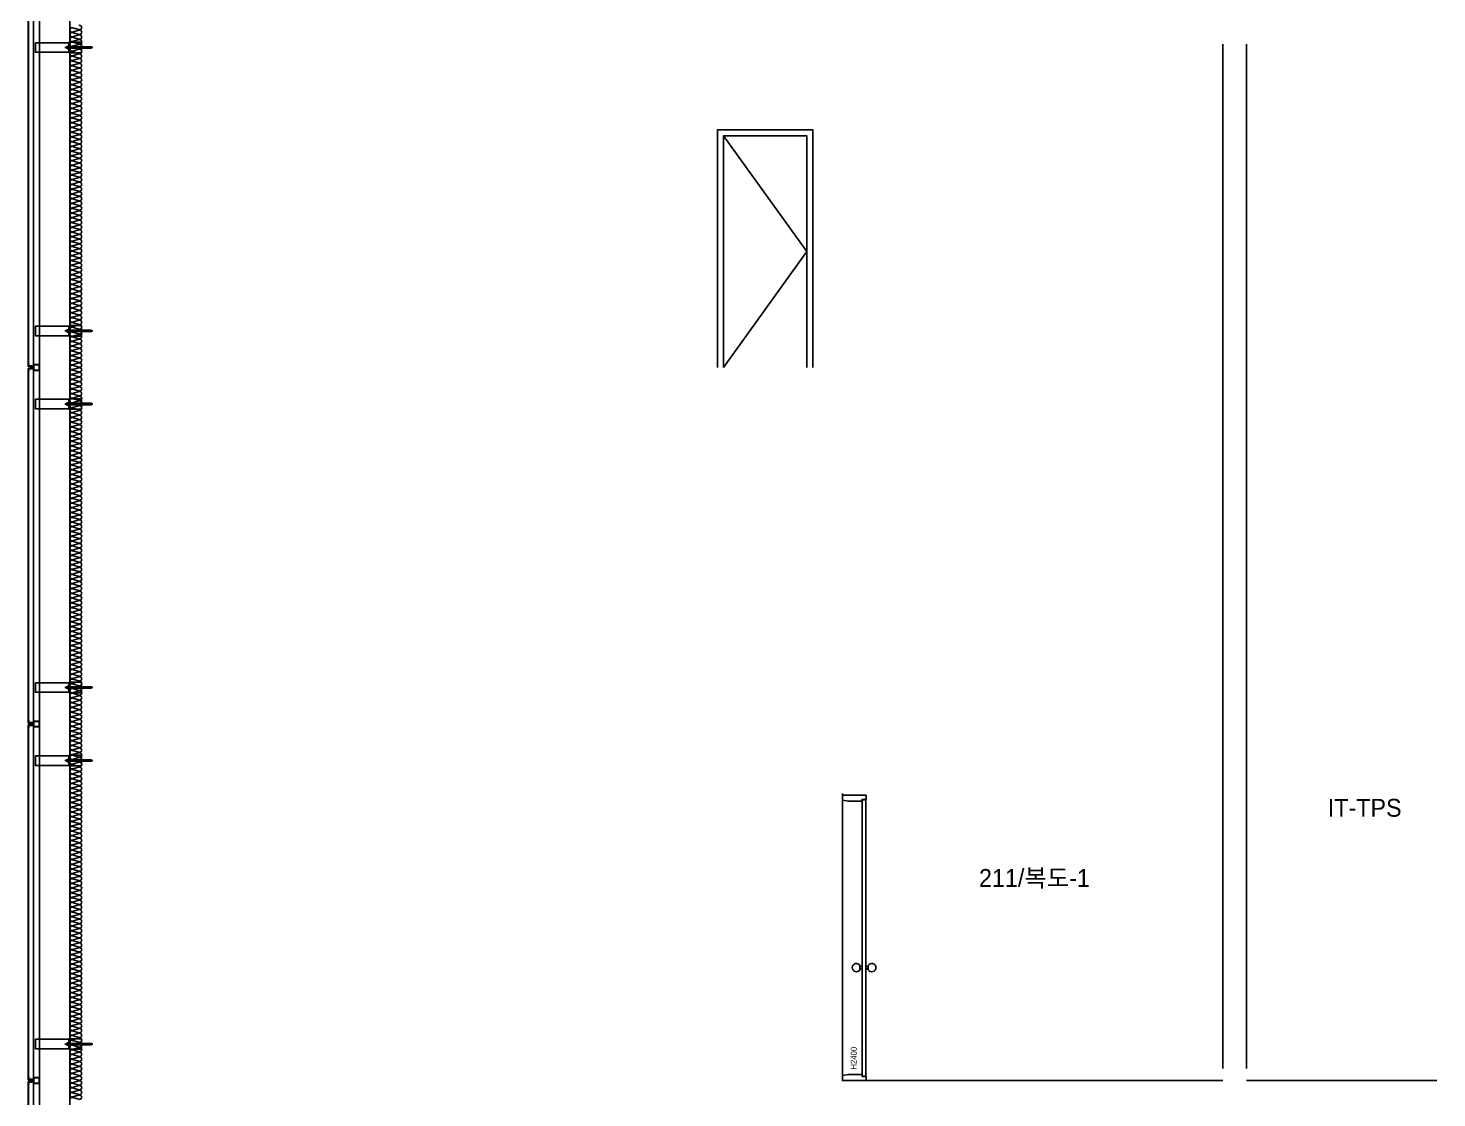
# Model space of a CAD drawing. Header units: millimetres. Extents: x -1320 to 172218, y -4077 to 50350.
# Drawn here: x 76350 to 88200, y 8605 to 17605 of the extents above; entities that cross this region are included whole.
import ezdxf
from ezdxf.enums import TextEntityAlignment as Align

# ---------------------------------------------------------------- set-up
doc = ezdxf.new("R2010")
doc.units = ezdxf.units.MM
doc.header["$LTSCALE"] = 60
for name, color, linetype in [('!A-BOLCK', 7, 'Continuous'), ('A-ELE-8', 8, 'Continuous'), ('A-ETC-8', 8, 'Continuous'), ('A-FIN', 6, 'Continuous'), ('A-FIN-STAIR', 6, 'Continuous'), ('A-WALL-D', 7, 'Continuous'), ('A-WID', 4, 'Continuous'), ('HAT', 8, 'Continuous'), ('INSUL', 8, 'Continuous'), ('ISL', 251, 'Continuous')]:
    doc.layers.add(name, color=color, linetype=linetype)
doc.layers.add('NOPLOT', color=191, linetype='Continuous', plot=False)
doc.layers.add('NOPLOT-TEXT', color=11, linetype='Continuous', plot=False)
doc.styles.add('Gtx', font='')
doc.styles.get('Gtx').set_extended_font_data('Dotum')

# ---------------------------------------------------------------- blocks, each defined once
blk = doc.blocks.new('A$C1A2D4F7E--')
at = {"layer": 'A-ELE-8', "ltscale": 20}
blk.add_line((0, 2358, 0), (0, 42), dxfattribs=at)
at = {"layer": 'A-WID'}
for p, q in [((147, 932), (147, 968)), ((147, 960), (167, 960)), ((217, 960), (197, 960)), ((217, 932), (217, 968)), ((147, 940), (167, 940)), ((217, 940), (197, 940))]:
    blk.add_line(p, q, dxfattribs=at)
for points in [[(200, 2400), (0, 2400), (0, 2358), (0, 2358), (50, 2350), (65, 2350), (65, 2350), (165, 2350), (165, 2365), (200, 2365), (200, 2373), (200, 2373), (200, 2400)], [(197, 2362), (197, 37), (167, 37), (167, 2362)], [(200, 0), (0, 0), (0, 42), (0, 42), (50, 50), (65, 50), (65, 50), (165, 50), (165, 35), (200, 35), (200, 27), (200, 27), (200, 0)]]:
    blk.add_lwpolyline(points, close=True, dxfattribs=at)
for centre, start, end in [((117, 950), 31.0027, 328.9973), ((247, 950), 211.0027, 148.9973)]:
    blk.add_arc(centre, 35, start, end, dxfattribs=at)
at = {"layer": 'NOPLOT', "color": 1, "style": 'Gtx'}
blk.add_text('H2400', height=50, rotation=90, dxfattribs=at).set_placement((120, 91))
blk = doc.blocks.new('A$C632c858f')
at = {"layer": 'A-ETC-8'}
blk.add_arc((-3, 0), 24, 341.8248, 18.1752, dxfattribs=at)
blk.add_ellipse((34, 0), major_axis=(7.59, 0), ratio=0.987937, dxfattribs=at)
blk = doc.blocks.new('A$Cae507117')
at = {"layer": 'A-ETC-8'}
for points in [[(-50, 0), (-50, -50), (0, -50), (0, 0)], [(-46.8, -3.2), (-46.8, -46.8), (-3.2, -46.8), (-3.2, -3.2)]]:
    blk.add_lwpolyline(points, close=True, dxfattribs=at)
blk = doc.blocks.new('너트 M12')
for p, q in [((-9, 0), (9, 0)), ((-10, -9), (-10, -1)), ((9, -10), (-9, -10)), ((0, -8), (0, -1)), ((10, -1), (10, -9))]:
    blk.add_line(p, q)
for centre, start, end in [((-9, -1), 90, 180), ((-9, -9), 180, 270), ((9, -1), 0, 90), ((9, -9), 270, 0)]:
    blk.add_arc(centre, 0.5, start, end)
at = {"extrusion": (0, 0, -1)}
for centre, major_axis, ratio, start_param, end_param in [((-5, -1), (-4.75, 0.31), 0.185359, -0.024388, 3.141593), ((5, -1), (4.75, 0.31), 0.185108, 3.141593, 6.30754), ((-5, -9), (4.75, 0.31), 0.187111, 0, 3.166211), ((5, -9), (-4.75, 0.31), 0.185991, 3.117121, 6.283185)]:
    blk.add_ellipse(centre, major_axis=major_axis, ratio=ratio, start_param=start_param, end_param=end_param, dxfattribs=at)
blk = doc.blocks.new('A$C5ebcaad0')
at = {"layer": 'A-ETC-8'}
for p, q in [((-449, -225), (-214, -225)), ((-439, -220), (-439, -229)), ((-437, -219), (-437, -219)), ((-426, -220), (-437, -219)), ((-437, -231), (-426, -229)), ((-437, -231), (-437, -231)), ((-432, -220), (-432, -221)), ((-432, -229), (-432, -230)), ((-416, -219), (-431, -219)), ((-431, -222), (-429, -223)), ((-431, -228), (-429, -227)), ((-431, -231), (-416, -231)), ((-421, -224), (-428, -224)), ((-421, -226), (-428, -226)), ((-426, -220), (-412, -220)), ((-426, -229), (-412, -229)), ((-421, -223), (-421, -223)), ((-421, -227), (-421, -227)), ((-417, -227), (-417, -223)), ((-416, -219), (-413, -219)), ((-416, -231), (-413, -231)), ((-413, -219), (-413, -231)), ((-412, -231), (-412, -219)), ((-409, -219), (-412, -219)), ((-412, -231), (-409, -231)), ((-409, -231), (-409, -219)), ((-355, -219), (-409, -219)), ((-409, -231), (-355, -231)), ((-355, -219), (-246, -219)), ((-246, -231), (-355, -231)), ((-234, -219), (-226, -219)), ((-234, -220), (-224, -220)), ((-234, -229), (-224, -229)), ((-234, -231), (-226, -231)), ((-226, -231), (-226, -219)), ((-224, -220), (-226, -219)), ((-224, -229), (-226, -231)), ((-224, -229), (-224, -220))]:
    blk.add_line(p, q, dxfattribs=at)
for points in [[(-255, -180), (-255, -269), (-355, -269), (-355, -180)], [(34, -185), (-252, -185), (-252, -265), (34, -265)], [(-252, -265), (-246, -265), (-246, -185), (-252, -185)], [(-246, -210), (-246, -240), (-244, -240), (-244, -210)]]:
    blk.add_lwpolyline(points, close=True, dxfattribs=at)
blk.add_lwpolyline([(-252, -177), (-252, -272, -0.414214), (-253, -273), (-255, -273), (-255, -176), (-253, -176, -0.414214)], format="xyb", close=True, dxfattribs=at)
for centre, radius, start, end in [((-437, -220), 1.5, 90, 180), ((-437, -229), 1.5, 180, 270), ((-431, -220), 1, 90, 180), ((-431, -221), 1, 180, 236.3099), ((-431, -229), 1, 123.6901, 180), ((-431, -230), 1, 180, 270), ((-428, -221), 3, 236.3099, 270), ((-428, -229), 3, 90, 123.6901), ((-419, -223), 2, 90, 180), ((-421, -223), 0.5, 270, 0), ((-421, -227), 0.5, 0, 90), ((-419, -227), 2, 180, 270), ((-419, -223), 2, 0, 90), ((-419, -227), 2, 270, 0)]:
    blk.add_arc(centre, radius, start, end, dxfattribs=at)
at = {"layer": 'A-ETC-8', "xscale": -1, "rotation": 90}
blk.add_blockref('너트 M12', (-244, -225), dxfattribs=at)

msp = doc.modelspace()

# ---------------------------------------------------------------- linework, layer by layer
at = {"layer": 'A-ELE-8'}
msp.add_line((83200, 11165), (83200, 8750), dxfattribs=at)
at = {"layer": 'A-ETC-8'}
for p, q in [((76395, 680), (76395, 47017, 0)), ((76445, 47017, 0), (76445, 680))]:
    msp.add_line(p, q, dxfattribs=at)
at = {"layer": 'A-ETC-8', "elevation": 0}
for points in [[(76358, 14761), (76393, 14761), (76393, 14751), (76395, 14751), (76395, 14763), (76360, 14763, 0.226541), (76356, 14767), (76356, 14782), (76354, 14782), (76354, 14765, -0.414214)], [(76358, 14738), (76393, 14738), (76393, 14749), (76395, 14749), (76395, 14737), (76360, 14737, -0.226541), (76356, 14733), (76356, 14718), (76354, 14718), (76354, 14735, 0.414214)], [(76358, 11761), (76393, 11761), (76393, 11751), (76395, 11751), (76395, 11763), (76360, 11763, 0.226541), (76356, 11767), (76356, 11782), (76354, 11782), (76354, 11765, -0.414214)], [(76358, 11738), (76393, 11738), (76393, 11749), (76395, 11749), (76395, 11737), (76360, 11737, -0.226541), (76356, 11733), (76356, 11718), (76354, 11718), (76354, 11735, 0.414214)], [(76358, 8761), (76393, 8761), (76393, 8751), (76395, 8751), (76395, 8763), (76360, 8763, 0.226541), (76356, 8767), (76356, 8782), (76354, 8782), (76354, 8765, -0.414214)], [(76358, 8739), (76393, 8739), (76393, 8749), (76395, 8749), (76395, 8737), (76360, 8737, -0.226541), (76356, 8733), (76356, 8718), (76354, 8718), (76354, 8735, 0.414214)]]:
    msp.add_lwpolyline(points, format="xyb", close=True, dxfattribs=at)
at = {"layer": 'A-FIN'}
for p, q in [((83400, 8750), (86400, 8750)), ((86600, 8750), (88200, 8750))]:
    msp.add_line(p, q, dxfattribs=at)
at = {"layer": 'A-FIN', "elevation": 0}
for points in [[(76391, 17738), (76391, 17742), (76350, 17742), (76350, 14757), (76391, 14757), (76391, 14761), (76354, 14761), (76354, 17738), (76391, 17738)], [(76391, 14738), (76391, 14742), (76350, 14742), (76350, 11757), (76391, 11757), (76391, 11761), (76354, 11761), (76354, 14738), (76391, 14738)], [(76391, 11738), (76391, 11742), (76350, 11742), (76350, 8757), (76391, 8757), (76391, 8761), (76354, 8761), (76354, 11738), (76391, 11738)], [(76391, 6211), (76391, 6207), (76350, 6207), (76350, 8743), (76391, 8743), (76391, 8739), (76354, 8739), (76354, 6211), (76391, 6211)]]:
    msp.add_lwpolyline(points, close=True, dxfattribs=at)
at = {"layer": 'A-FIN-STAIR'}
msp.add_line((83200, 8750), (83500, 8750), dxfattribs=at)
at = {"layer": 'A-WALL-D'}
for p, q in [((86400, 17470, 0), (86400, 8850)), ((86600, 17470, 0), (86600, 8850))]:
    msp.add_line(p, q, dxfattribs=at)
at = {"layer": 'HAT', "linetype": 'Continuous', "elevation": 0}
for points in [[(82950, 14750), (82950, 16750), (82150, 16750), (82150, 14750)], [(82900, 14750), (82900, 16700), (82200, 16700), (82200, 14750)], [(82200, 16700), (82900, 15725), (82200, 14750)]]:
    msp.add_lwpolyline(points, dxfattribs=at)
at = {"layer": 'INSUL'}
msp.add_line((76700, -1050), (76700, 47000), dxfattribs=at)
at = {"layer": 'ISL', "elevation": 0}
msp.add_lwpolyline([(76700, 8590, -0.509267), (76724, 8608), (76776, 8592, 1.372593), (76776, 8628), (76724, 8612, -0.509267), (76700, 8630, -0.509267), (76724, 8648), (76776, 8632, 1.372593), (76776, 8668), (76724, 8652, -0.509267), (76700, 8670, -0.509267), (76724, 8688), (76776, 8672, 1.372593), (76776, 8708), (76724, 8692, -0.509267), (76700, 8710, -0.509267), (76724, 8728), (76776, 8712, 1.372593), (76776, 8748), (76724, 8732, -0.509267), (76700, 8750, -0.509267), (76724, 8768), (76776, 8752, 1.372593), (76776, 8788), (76724, 8772, -0.509267), (76700, 8790, -0.509267), (76724, 8808), (76776, 8792, 1.372593), (76776, 8828), (76724, 8812, -0.509267), (76700, 8830, -0.509267), (76724, 8848), (76776, 8832, 1.372593), (76776, 8868), (76724, 8852, -0.509267), (76700, 8870, -0.509267), (76724, 8888), (76776, 8872, 1.372593), (76776, 8908), (76724, 8892, -0.509267), (76700, 8910, -0.509267), (76724, 8928), (76776, 8912, 1.372593), (76776, 8948), (76724, 8932, -0.509267), (76700, 8950, -0.509267), (76724, 8968), (76776, 8952, 1.372593), (76776, 8988), (76724, 8972, -0.509267), (76700, 8990, -0.509267), (76724, 9008), (76776, 8992, 1.372593), (76776, 9028), (76724, 9012, -0.509267), (76700, 9030, -0.509267), (76724, 9048), (76776, 9032, 1.372593), (76776, 9068), (76724, 9052, -0.509267), (76700, 9070, -0.509267), (76724, 9088), (76776, 9072, 1.372593), (76776, 9108), (76724, 9092, -0.509267), (76700, 9110, -0.509267), (76724, 9128), (76776, 9112, 1.372593), (76776, 9148), (76724, 9132, -0.509267), (76700, 9150, -0.509267), (76724, 9168), (76776, 9152, 1.372593), (76776, 9188), (76724, 9172, -0.509267), (76700, 9190, -0.509267), (76724, 9208), (76776, 9192, 1.372593), (76776, 9228), (76724, 9212, -0.509267), (76700, 9230, -0.509267), (76724, 9248), (76776, 9232, 1.372593), (76776, 9268), (76724, 9252, -0.509267), (76700, 9270, -0.509267), (76724, 9288), (76776, 9272, 1.372593), (76776, 9308), (76724, 9292, -0.509267), (76700, 9310, -0.509267), (76724, 9328), (76776, 9312, 1.372593), (76776, 9348), (76724, 9332, -0.509267), (76700, 9350, -0.509267), (76724, 9368), (76776, 9352, 1.372593), (76776, 9388), (76724, 9372, -0.509267), (76700, 9390, -0.509267), (76724, 9408), (76776, 9392, 1.372593), (76776, 9428), (76724, 9412, -0.509267), (76700, 9430, -0.509267), (76724, 9448), (76776, 9432, 1.372593), (76776, 9468), (76724, 9452, -0.509267), (76700, 9470, -0.509267), (76724, 9488), (76776, 9472, 1.372593), (76776, 9508), (76724, 9492, -0.509267), (76700, 9510, -0.509267), (76724, 9528), (76776, 9512, 1.372593), (76776, 9548), (76724, 9532, -0.509267), (76700, 9550, -0.509267), (76724, 9568), (76776, 9552, 1.372593), (76776, 9588), (76724, 9572, -0.509267), (76700, 9590, -0.509267), (76724, 9608), (76776, 9592, 1.372593), (76776, 9628), (76724, 9612, -0.509267), (76700, 9630, -0.509267), (76724, 9648), (76776, 9632, 1.372593), (76776, 9668), (76724, 9652, -0.509267), (76700, 9670, -0.509267), (76724, 9688), (76776, 9672, 1.372593), (76776, 9708), (76724, 9692, -0.509267), (76700, 9710, -0.509267), (76724, 9728), (76776, 9712, 1.372593), (76776, 9748), (76724, 9732, -0.509267), (76700, 9750, -0.509267), (76724, 9768), (76776, 9752, 1.372593), (76776, 9788), (76724, 9772, -0.509267), (76700, 9790, -0.509267), (76724, 9808), (76776, 9792, 1.372593), (76776, 9828), (76724, 9812, -0.509267), (76700, 9830, -0.509267), (76724, 9848), (76776, 9832, 1.372593), (76776, 9868), (76724, 9852, -0.509267), (76700, 9870, -0.509267), (76724, 9888), (76776, 9872, 1.372593), (76776, 9908), (76724, 9892, -0.509267), (76700, 9910, -0.509267), (76724, 9928), (76776, 9912, 1.372593), (76776, 9948), (76724, 9932, -0.509267), (76700, 9950, -0.509267), (76724, 9968), (76776, 9952, 1.372593), (76776, 9988), (76724, 9972, -0.509267), (76700, 9990, -0.509267), (76724, 10008), (76776, 9992, 1.372593), (76776, 10028), (76724, 10012, -0.509267), (76700, 10030, -0.509267), (76724, 10048), (76776, 10032, 1.372593), (76776, 10068), (76724, 10052, -0.509267), (76700, 10070, -0.509267), (76724, 10088), (76776, 10072, 1.372593), (76776, 10108), (76724, 10092, -0.509267), (76700, 10110, -0.509267), (76724, 10128), (76776, 10112, 1.372593), (76776, 10148), (76724, 10132, -0.509267), (76700, 10150, -0.509267), (76724, 10168), (76776, 10152, 1.372593), (76776, 10188), (76724, 10172, -0.509267), (76700, 10190, -0.509267), (76724, 10208), (76776, 10192, 1.372593), (76776, 10228), (76724, 10212, -0.509267), (76700, 10230, -0.509267), (76724, 10248), (76776, 10232, 1.372593), (76776, 10268), (76724, 10252, -0.509267), (76700, 10270, -0.509267), (76724, 10288), (76776, 10272, 1.372593), (76776, 10308), (76724, 10292, -0.509267), (76700, 10310, -0.509267), (76724, 10328), (76776, 10312, 1.372593), (76776, 10348), (76724, 10332, -0.509267), (76700, 10350, -0.509267), (76724, 10368), (76776, 10352, 1.372593), (76776, 10388), (76724, 10372, -0.509267), (76700, 10390, -0.509267), (76724, 10408), (76776, 10392, 1.372593), (76776, 10428), (76724, 10412, -0.509267), (76700, 10430, -0.509267), (76724, 10448), (76776, 10432, 1.372593), (76776, 10468), (76724, 10452, -0.509267), (76700, 10470, -0.509267), (76724, 10488), (76776, 10472, 1.372593), (76776, 10508), (76724, 10492, -0.509267), (76700, 10510, -0.509267), (76724, 10528), (76776, 10512, 1.372593), (76776, 10548), (76724, 10532, -0.509267), (76700, 10550, -0.509267), (76724, 10568), (76776, 10552, 1.372593), (76776, 10588), (76724, 10572, -0.509267), (76700, 10590, -0.509267), (76724, 10608), (76776, 10592, 1.372593), (76776, 10628), (76724, 10612, -0.509267), (76700, 10630, -0.509267), (76724, 10648), (76776, 10632, 1.372593), (76776, 10668), (76724, 10652, -0.509267), (76700, 10670, -0.509267), (76724, 10688), (76776, 10672, 1.372593), (76776, 10708), (76724, 10692, -0.509267), (76700, 10710, -0.509267), (76724, 10728), (76776, 10712, 1.372593), (76776, 10748), (76724, 10732, -0.509267), (76700, 10750, -0.509267), (76724, 10768), (76776, 10752, 1.372593), (76776, 10788), (76724, 10772, -0.509267), (76700, 10790, -0.509267), (76724, 10808), (76776, 10792, 1.372593), (76776, 10828), (76724, 10812, -0.509267), (76700, 10830, -0.509267), (76724, 10848), (76776, 10832, 1.372593), (76776, 10868), (76724, 10852, -0.509267), (76700, 10870, -0.509267), (76724, 10888), (76776, 10872, 1.372593), (76776, 10908), (76724, 10892, -0.509267), (76700, 10910, -0.509267), (76724, 10928), (76776, 10912, 1.372593), (76776, 10948), (76724, 10932, -0.509267), (76700, 10950, -0.509267), (76724, 10968), (76776, 10952, 1.372593), (76776, 10988), (76724, 10972, -0.509267), (76700, 10990, -0.509267), (76724, 11008), (76776, 10992, 1.372593), (76776, 11028), (76724, 11012, -0.509267), (76700, 11030, -0.509267), (76724, 11048), (76776, 11032, 1.372593), (76776, 11068), (76724, 11052, -0.509267), (76700, 11070, -0.509267), (76724, 11088), (76776, 11072, 1.372593), (76776, 11108), (76724, 11092, -0.509267), (76700, 11110, -0.509267), (76724, 11128), (76776, 11112, 1.372593), (76776, 11148), (76724, 11132, -0.509267), (76700, 11150, -0.509267), (76724, 11168), (76776, 11152, 1.372593), (76776, 11188), (76724, 11172, -0.509267), (76700, 11190, -0.509267), (76724, 11208), (76776, 11192, 1.372593), (76776, 11228), (76724, 11212, -0.509267), (76700, 11230, -0.509267), (76724, 11248), (76776, 11232, 1.372593), (76776, 11268), (76724, 11252, -0.509267), (76700, 11270, -0.509267), (76724, 11288), (76776, 11272, 1.372593), (76776, 11308), (76724, 11292, -0.509267), (76700, 11310, -0.509267), (76724, 11328), (76776, 11312, 1.372593), (76776, 11348), (76724, 11332, -0.509267), (76700, 11350, -0.509267), (76724, 11368), (76776, 11352, 1.372593), (76776, 11388), (76724, 11372, -0.509267), (76700, 11390, -0.509267), (76724, 11408), (76776, 11392, 1.372593), (76776, 11428), (76724, 11412, -0.509267), (76700, 11430, -0.509267), (76724, 11448), (76776, 11432, 1.372593), (76776, 11468), (76724, 11452, -0.509267), (76700, 11470, -0.509267), (76724, 11488), (76776, 11472, 1.372593), (76776, 11508), (76724, 11492, -0.509267), (76700, 11510, -0.509267), (76724, 11528), (76776, 11512, 1.372593), (76776, 11548), (76724, 11532, -0.509267), (76700, 11550, -0.509267), (76724, 11568), (76776, 11552, 1.372593), (76776, 11588), (76724, 11572, -0.509267), (76700, 11590, -0.509267), (76724, 11608), (76776, 11592, 1.372593), (76776, 11628), (76724, 11612, -0.509267), (76700, 11630, -0.509267), (76724, 11648), (76776, 11632, 1.372593), (76776, 11668), (76724, 11652, -0.509267), (76700, 11670, -0.509267), (76724, 11688), (76776, 11672, 1.372593), (76776, 11708), (76724, 11692, -0.509267), (76700, 11710, -0.509267), (76724, 11728), (76776, 11712, 1.372593), (76776, 11748), (76724, 11732, -0.509267), (76700, 11750, -0.509267), (76724, 11768), (76776, 11752, 1.372593), (76776, 11788), (76724, 11772, -0.509267), (76700, 11790, -0.509267), (76724, 11808), (76776, 11792, 1.372593), (76776, 11828), (76724, 11812, -0.509267), (76700, 11830, -0.509267), (76724, 11848), (76776, 11832, 1.372593), (76776, 11868), (76724, 11852, -0.509267), (76700, 11870, -0.509267), (76724, 11888), (76776, 11872, 1.372593), (76776, 11908), (76724, 11892, -0.509267), (76700, 11910, -0.509267), (76724, 11928), (76776, 11912, 1.372593), (76776, 11948), (76724, 11932, -0.509267), (76700, 11950, -0.509267), (76724, 11968), (76776, 11952, 1.372593), (76776, 11988), (76724, 11972, -0.509267), (76700, 11990, -0.509267), (76724, 12008), (76776, 11992, 1.372593), (76776, 12028), (76724, 12012, -0.509267), (76700, 12030, -0.509267), (76724, 12048), (76776, 12032, 1.372593), (76776, 12068), (76724, 12052, -0.509267), (76700, 12070, -0.509267), (76724, 12088), (76776, 12072, 1.372593), (76776, 12108), (76724, 12092, -0.509267), (76700, 12110, -0.509267), (76724, 12128), (76776, 12112, 1.372593), (76776, 12148), (76724, 12132, -0.509267), (76700, 12150, -0.509267), (76724, 12168), (76776, 12152, 1.372593), (76776, 12188), (76724, 12172, -0.509267), (76700, 12190, -0.509267), (76724, 12208), (76776, 12192, 1.372593), (76776, 12228), (76724, 12212, -0.509267), (76700, 12230, -0.509267), (76724, 12248), (76776, 12232, 1.372593), (76776, 12268), (76724, 12252, -0.509267), (76700, 12270, -0.509267), (76724, 12288), (76776, 12272, 1.372593), (76776, 12308), (76724, 12292, -0.509267), (76700, 12310, -0.509267), (76724, 12328), (76776, 12312, 1.372593), (76776, 12348), (76724, 12332, -0.509267), (76700, 12350, -0.509267), (76724, 12368), (76776, 12352, 1.372593), (76776, 12388), (76724, 12372, -0.509267), (76700, 12390, -0.509267), (76724, 12408), (76776, 12392, 1.372593), (76776, 12428), (76724, 12412, -0.509267), (76700, 12430, -0.509267), (76724, 12448), (76776, 12432, 1.372593), (76776, 12468), (76724, 12452, -0.509267), (76700, 12470, -0.509267), (76724, 12488), (76776, 12472, 1.372593), (76776, 12508), (76724, 12492, -0.509267), (76700, 12510, -0.509267), (76724, 12528), (76776, 12512, 1.372593), (76776, 12548), (76724, 12532, -0.509267), (76700, 12550, -0.509267), (76724, 12568), (76776, 12552, 1.372593), (76776, 12588), (76724, 12572, -0.509267), (76700, 12590, -0.509267), (76724, 12608), (76776, 12592, 1.372593), (76776, 12628), (76724, 12612, -0.509267), (76700, 12630, -0.509267), (76724, 12648), (76776, 12632, 1.372593), (76776, 12668), (76724, 12652, -0.509267), (76700, 12670, -0.509267), (76724, 12688), (76776, 12672, 1.372593), (76776, 12708), (76724, 12692, -0.509267), (76700, 12710, -0.509267), (76724, 12728), (76776, 12712, 1.372593), (76776, 12748), (76724, 12732, -0.509267), (76700, 12750, -0.509267), (76724, 12768), (76776, 12752, 1.372593), (76776, 12788), (76724, 12772, -0.509267), (76700, 12790, -0.509267), (76724, 12808), (76776, 12792, 1.372593), (76776, 12828), (76724, 12812, -0.509267), (76700, 12830, -0.509267), (76724, 12848), (76776, 12832, 1.372593), (76776, 12868), (76724, 12852, -0.509267), (76700, 12870, -0.509267), (76724, 12888), (76776, 12872, 1.372593), (76776, 12908), (76724, 12892, -0.509267), (76700, 12910, -0.509267), (76724, 12928), (76776, 12912, 1.372593), (76776, 12948), (76724, 12932, -0.509267), (76700, 12950, -0.509267), (76724, 12968), (76776, 12952, 1.372593), (76776, 12988), (76724, 12972, -0.509267), (76700, 12990, -0.509267), (76724, 13008), (76776, 12992, 1.372593), (76776, 13028), (76724, 13012, -0.509267), (76700, 13030, -0.509267), (76724, 13048), (76776, 13032, 1.372593), (76776, 13068), (76724, 13052, -0.509267), (76700, 13070, -0.509267), (76724, 13088), (76776, 13072, 1.372593), (76776, 13108), (76724, 13092, -0.509267), (76700, 13110, -0.509267), (76724, 13128), (76776, 13112, 1.372593), (76776, 13148), (76724, 13132, -0.509267), (76700, 13150, -0.509267), (76724, 13168), (76776, 13152, 1.372593), (76776, 13188), (76724, 13172, -0.509267), (76700, 13190, -0.509267), (76724, 13208), (76776, 13192, 1.372593), (76776, 13228), (76724, 13212, -0.509267), (76700, 13230, -0.509267), (76724, 13248), (76776, 13232, 1.372593), (76776, 13268), (76724, 13252, -0.509267), (76700, 13270, -0.509267), (76724, 13288), (76776, 13272, 1.372593), (76776, 13308), (76724, 13292, -0.509267), (76700, 13310, -0.509267), (76724, 13328), (76776, 13312, 1.372593), (76776, 13348), (76724, 13332, -0.509267), (76700, 13350, -0.509267), (76724, 13368), (76776, 13352, 1.372593), (76776, 13388), (76724, 13372, -0.509267), (76700, 13390, -0.509267), (76724, 13408), (76776, 13392, 1.372593), (76776, 13428), (76724, 13412, -0.509267), (76700, 13430, -0.509267), (76724, 13448), (76776, 13432, 1.372593), (76776, 13468), (76724, 13452, -0.509267), (76700, 13470, -0.509267), (76724, 13488), (76776, 13472, 1.372593), (76776, 13508), (76724, 13492, -0.509267), (76700, 13510, -0.509267), (76724, 13528), (76776, 13512, 1.372593), (76776, 13548), (76724, 13532, -0.509267), (76700, 13550, -0.509267), (76724, 13568), (76776, 13552, 1.372593), (76776, 13588), (76724, 13572, -0.509267), (76700, 13590, -0.509267), (76724, 13608), (76776, 13592, 1.372593), (76776, 13628), (76724, 13612, -0.509267), (76700, 13630, -0.509267), (76724, 13648), (76776, 13632, 1.372593), (76776, 13668), (76724, 13652, -0.509267), (76700, 13670, -0.509267), (76724, 13688), (76776, 13672, 1.372593), (76776, 13708), (76724, 13692, -0.509267), (76700, 13710, -0.509267), (76724, 13728), (76776, 13712, 1.372593), (76776, 13748), (76724, 13732, -0.509267), (76700, 13750, -0.509267), (76724, 13768), (76776, 13752, 1.372593), (76776, 13788), (76724, 13772, -0.509267), (76700, 13790, -0.509267), (76724, 13808), (76776, 13792, 1.372593), (76776, 13828), (76724, 13812, -0.509267), (76700, 13830, -0.509267), (76724, 13848), (76776, 13832, 1.372593), (76776, 13868), (76724, 13852, -0.509267), (76700, 13870, -0.509267), (76724, 13888), (76776, 13872, 1.372593), (76776, 13908), (76724, 13892, -0.509267), (76700, 13910, -0.509267), (76724, 13928), (76776, 13912, 1.372593), (76776, 13948), (76724, 13932, -0.509267), (76700, 13950, -0.509267), (76724, 13968), (76776, 13952, 1.372593), (76776, 13988), (76724, 13972, -0.509267), (76700, 13990, -0.509267), (76724, 14008), (76776, 13992, 1.372593), (76776, 14028), (76724, 14012, -0.509267), (76700, 14030, -0.509267), (76724, 14048), (76776, 14032, 1.372593), (76776, 14068), (76724, 14052, -0.509267), (76700, 14070, -0.509267), (76724, 14088), (76776, 14072, 1.372593), (76776, 14108), (76724, 14092, -0.509267), (76700, 14110, -0.509267), (76724, 14128), (76776, 14112, 1.372593), (76776, 14148), (76724, 14132, -0.509267), (76700, 14150, -0.509267), (76724, 14168), (76776, 14152, 1.372593), (76776, 14188), (76724, 14172, -0.509267), (76700, 14190, -0.509267), (76724, 14208), (76776, 14192, 1.372593), (76776, 14228), (76724, 14212, -0.509267), (76700, 14230, -0.509267), (76724, 14248), (76776, 14232, 1.372593), (76776, 14268), (76724, 14252, -0.509267), (76700, 14270, -0.509267), (76724, 14288), (76776, 14272, 1.372593), (76776, 14308), (76724, 14292, -0.509267), (76700, 14310, -0.509267), (76724, 14328), (76776, 14312, 1.372593), (76776, 14348), (76724, 14332, -0.509267), (76700, 14350, -0.509267), (76724, 14368), (76776, 14352, 1.372593), (76776, 14388), (76724, 14372, -0.509267), (76700, 14390, -0.509267), (76724, 14408), (76776, 14392, 1.372593), (76776, 14428), (76724, 14412, -0.509267), (76700, 14430, -0.509267), (76724, 14448), (76776, 14432, 1.372593), (76776, 14468), (76724, 14452, -0.509267), (76700, 14470, -0.509267), (76724, 14488), (76776, 14472, 1.372593), (76776, 14508), (76724, 14492, -0.509267), (76700, 14510, -0.509267), (76724, 14528), (76776, 14512, 1.372593), (76776, 14548), (76724, 14532, -0.509267), (76700, 14550, -0.509267), (76724, 14568), (76776, 14552, 1.372593), (76776, 14588), (76724, 14572, -0.509267), (76700, 14590, -0.509267), (76724, 14608), (76776, 14592, 1.372593), (76776, 14628), (76724, 14612, -0.509267), (76700, 14630, -0.509267), (76724, 14648), (76776, 14632, 1.372593), (76776, 14668), (76724, 14652, -0.509267), (76700, 14670, -0.509267), (76724, 14688), (76776, 14672, 1.372593), (76776, 14708), (76724, 14692, -0.509267), (76700, 14710, -0.509267), (76724, 14728), (76776, 14712, 1.372593), (76776, 14748), (76724, 14732, -0.509267), (76700, 14750, -0.509267), (76724, 14768), (76776, 14752, 1.372593), (76776, 14788), (76724, 14772, -0.509267), (76700, 14790, -0.509267), (76724, 14808), (76776, 14792, 1.372593), (76776, 14828), (76724, 14812, -0.509267), (76700, 14830, -0.509267), (76724, 14848), (76776, 14832, 1.372593), (76776, 14868), (76724, 14852, -0.509267), (76700, 14870, -0.509267), (76724, 14888), (76776, 14872, 1.372593), (76776, 14908), (76724, 14892, -0.509267), (76700, 14910, -0.509267), (76724, 14928), (76776, 14912, 1.372593), (76776, 14948), (76724, 14932, -0.509267), (76700, 14950, -0.509267), (76724, 14968), (76776, 14952, 1.372593), (76776, 14988), (76724, 14972, -0.509267), (76700, 14990, -0.509267), (76724, 15008), (76776, 14992, 1.372593), (76776, 15028), (76724, 15012, -0.509267), (76700, 15030, -0.509267), (76724, 15048), (76776, 15032, 1.372593), (76776, 15068), (76724, 15052, -0.509267), (76700, 15070, -0.509267), (76724, 15088), (76776, 15072, 1.372593), (76776, 15108), (76724, 15092, -0.509267), (76700, 15110, -0.509267), (76724, 15128), (76776, 15112, 1.372593), (76776, 15148), (76724, 15132, -0.509267), (76700, 15150, -0.509267), (76724, 15168), (76776, 15152, 1.372593), (76776, 15188), (76724, 15172, -0.509267), (76700, 15190, -0.509267), (76724, 15208), (76776, 15192, 1.372593), (76776, 15228), (76724, 15212, -0.509267), (76700, 15230, -0.509267), (76724, 15248), (76776, 15232, 1.372593), (76776, 15268), (76724, 15252, -0.509267), (76700, 15270, -0.509267), (76724, 15288), (76776, 15272, 1.372593), (76776, 15308), (76724, 15292, -0.509267), (76700, 15310, -0.509267), (76724, 15328), (76776, 15312, 1.372593), (76776, 15348), (76724, 15332, -0.509267), (76700, 15350, -0.509267), (76724, 15368), (76776, 15352, 1.372593), (76776, 15388), (76724, 15372, -0.509267), (76700, 15390, -0.509267), (76724, 15408), (76776, 15392, 1.372593), (76776, 15428), (76724, 15412, -0.509267), (76700, 15430, -0.509267), (76724, 15448), (76776, 15432, 1.372593), (76776, 15468), (76724, 15452, -0.509267), (76700, 15470, -0.509267), (76724, 15488), (76776, 15472, 1.372593), (76776, 15508), (76724, 15492, -0.509267), (76700, 15510, -0.509267), (76724, 15528), (76776, 15512, 1.372593), (76776, 15548), (76724, 15532, -0.509267), (76700, 15550, -0.509267), (76724, 15568), (76776, 15552, 1.372593), (76776, 15588), (76724, 15572, -0.509267), (76700, 15590, -0.509267), (76724, 15608), (76776, 15592, 1.372593), (76776, 15628), (76724, 15612, -0.509267), (76700, 15630, -0.509267), (76724, 15648), (76776, 15632, 1.372593), (76776, 15668), (76724, 15652, -0.509267), (76700, 15670, -0.509267), (76724, 15688), (76776, 15672, 1.372593), (76776, 15708), (76724, 15692, -0.509267), (76700, 15710, -0.509267), (76724, 15728), (76776, 15712, 1.372593), (76776, 15748), (76724, 15732, -0.509267), (76700, 15750, -0.509267), (76724, 15768), (76776, 15752, 1.372593), (76776, 15788), (76724, 15772, -0.509267), (76700, 15790, -0.509267), (76724, 15808), (76776, 15792, 1.372593), (76776, 15828), (76724, 15812, -0.509267), (76700, 15830, -0.509267), (76724, 15848), (76776, 15832, 1.372593), (76776, 15868), (76724, 15852, -0.509267), (76700, 15870, -0.509267), (76724, 15888), (76776, 15872, 1.372593), (76776, 15908), (76724, 15892, -0.509267), (76700, 15910, -0.509267), (76724, 15928), (76776, 15912, 1.372593), (76776, 15948), (76724, 15932, -0.509267), (76700, 15950, -0.509267), (76724, 15968), (76776, 15952, 1.372593), (76776, 15988), (76724, 15972, -0.509267), (76700, 15990, -0.509267), (76724, 16008), (76776, 15992, 1.372593), (76776, 16028), (76724, 16012, -0.509267), (76700, 16030, -0.509267), (76724, 16048), (76776, 16032, 1.372593), (76776, 16068), (76724, 16052, -0.509267), (76700, 16070, -0.509267), (76724, 16088), (76776, 16072, 1.372593), (76776, 16108), (76724, 16092, -0.509267), (76700, 16110, -0.509267), (76724, 16128), (76776, 16112, 1.372593), (76776, 16148), (76724, 16132, -0.509267), (76700, 16150, -0.509267), (76724, 16168), (76776, 16152, 1.372593), (76776, 16188), (76724, 16172, -0.509267), (76700, 16190, -0.509267), (76724, 16208), (76776, 16192, 1.372593), (76776, 16228), (76724, 16212, -0.509267), (76700, 16230, -0.509267), (76724, 16248), (76776, 16232, 1.372593), (76776, 16268), (76724, 16252, -0.509267), (76700, 16270, -0.509267), (76724, 16288), (76776, 16272, 1.372593), (76776, 16308), (76724, 16292, -0.509267), (76700, 16310, -0.509267), (76724, 16328), (76776, 16312, 1.372593), (76776, 16348), (76724, 16332, -0.509267), (76700, 16350, -0.509267), (76724, 16368), (76776, 16352, 1.372593), (76776, 16388), (76724, 16372, -0.509267), (76700, 16390, -0.509267), (76724, 16408), (76776, 16392, 1.372593), (76776, 16428), (76724, 16412, -0.509267), (76700, 16430, -0.509267), (76724, 16448), (76776, 16432, 1.372593), (76776, 16468), (76724, 16452, -0.509267), (76700, 16470, -0.509267), (76724, 16488), (76776, 16472, 1.372593), (76776, 16508), (76724, 16492, -0.509267), (76700, 16510, -0.509267), (76724, 16528), (76776, 16512, 1.372593), (76776, 16548), (76724, 16532, -0.509267), (76700, 16550, -0.509267), (76724, 16568), (76776, 16552, 1.372593), (76776, 16588), (76724, 16572, -0.509267), (76700, 16590, -0.509267), (76724, 16608), (76776, 16592, 1.372593), (76776, 16628), (76724, 16612, -0.509267), (76700, 16630, -0.509267), (76724, 16648), (76776, 16632, 1.372593), (76776, 16668), (76724, 16652, -0.509267), (76700, 16670, -0.509267), (76724, 16688), (76776, 16672, 1.372593), (76776, 16708), (76724, 16692, -0.509267), (76700, 16710, -0.509267), (76724, 16728), (76776, 16712, 1.372593), (76776, 16748), (76724, 16732, -0.509267), (76700, 16750, -0.509267), (76724, 16768), (76776, 16752, 1.372593), (76776, 16788), (76724, 16772, -0.509267), (76700, 16790, -0.509267), (76724, 16808), (76776, 16792, 1.372593), (76776, 16828), (76724, 16812, -0.509267), (76700, 16830, -0.509267), (76724, 16848), (76776, 16832, 1.372593), (76776, 16868), (76724, 16852, -0.509267), (76700, 16870, -0.509267), (76724, 16888), (76776, 16872, 1.372593), (76776, 16908), (76724, 16892, -0.509267), (76700, 16910, -0.509267), (76724, 16928), (76776, 16912, 1.372593), (76776, 16948), (76724, 16932, -0.509267), (76700, 16950, -0.509267), (76724, 16968), (76776, 16952, 1.372593), (76776, 16988), (76724, 16972, -0.509267), (76700, 16990, -0.509267), (76724, 17008), (76776, 16992, 1.372593), (76776, 17028), (76724, 17012, -0.509267), (76700, 17030, -0.509267), (76724, 17048), (76776, 17032, 1.372593), (76776, 17068), (76724, 17052, -0.509267), (76700, 17070, -0.509267), (76724, 17088), (76776, 17072, 1.372593), (76776, 17108), (76724, 17092, -0.509267), (76700, 17110, -0.509267), (76724, 17128), (76776, 17112, 1.372593), (76776, 17148), (76724, 17132, -0.509267), (76700, 17150, -0.509267), (76724, 17168), (76776, 17152, 1.372593), (76776, 17188), (76724, 17172, -0.509267), (76700, 17190, -0.509267), (76724, 17208), (76776, 17192, 1.372593), (76776, 17228), (76724, 17212, -0.509267), (76700, 17230, -0.509267), (76724, 17248), (76776, 17232, 1.372593), (76776, 17268), (76724, 17252, -0.509267), (76700, 17270, -0.509267), (76724, 17288), (76776, 17272, 1.372593), (76776, 17308), (76724, 17292, -0.509267), (76700, 17310, -0.509267), (76724, 17328), (76776, 17312, 1.372593), (76776, 17348), (76724, 17332, -0.509267), (76700, 17350, -0.509267), (76724, 17368), (76776, 17352, 1.372593), (76776, 17388), (76724, 17372, -0.509267), (76700, 17390, -0.509267), (76724, 17408), (76776, 17392, 1.372593), (76776, 17428), (76724, 17412, -0.509267), (76700, 17430, -0.509267), (76724, 17448), (76776, 17432, 1.372593), (76776, 17468), (76724, 17452, -0.509267), (76700, 17470, -0.509267), (76724, 17488), (76776, 17472, 1.372593), (76776, 17508), (76724, 17492, -0.509267), (76700, 17510, -0.509267), (76724, 17528), (76776, 17512, 1.372593), (76776, 17548), (76724, 17532, -0.509267), (76700, 17550, -0.509267), (76724, 17568), (76776, 17552, 1.372593), (76776, 17588), (76724, 17572, -0.509267), (76700, 17590, -0.509267), (76724, 17608), (76776, 17592, 1.372593), (76776, 17628)], format="xyb", dxfattribs=at)

# ---------------------------------------------------------------- block references
at = {"layer": '!A-BOLCK'}
msp.add_blockref('A$C1A2D4F7E--', (83200, 8750), dxfattribs=at)
at = {"layer": 'A-ETC-8', "xscale": -1}
for p in [(76445, 17667), (76445, 15282), (76445, 14667), (76445, 12282), (76445, 11667), (76445, 9282)]:
    msp.add_blockref('A$C5ebcaad0', p, dxfattribs=at)
at = {"layer": 'A-ETC-8', "xscale": -1, "rotation": 180}
for name, p in [('A$C632c858f', (76350, 14750)), ('A$Cae507117', (76445, 14725)), ('A$C632c858f', (76350, 11750)), ('A$Cae507117', (76445, 11725)), ('A$Cae507117', (76445, 8725)), ('A$C632c858f', (76350, 8750))]:
    msp.add_blockref(name, p, dxfattribs=at)

# ---------------------------------------------------------------- texts
at = {"layer": 'NOPLOT-TEXT', "style": 'Gtx'}
for s, p in [('IT-TPS', (87593, 11045)), ('211/복도-1', (84815, 10454))]:
    msp.add_text(s, height=150, dxfattribs=at).set_placement(p, align=Align.MIDDLE)

doc.saveas('drawing.dxf')
